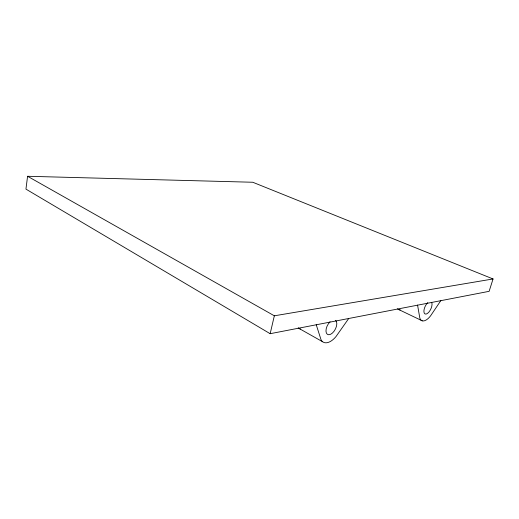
<?xml version="1.0" encoding="UTF-8"?>
<svg xmlns="http://www.w3.org/2000/svg" width="519" height="519" viewBox="0 0 519 519"><rect width="100%" height="100%" fill="white"/><g stroke="black" fill="none" stroke-linecap="round" stroke-linejoin="round"><path stroke-width="0.78" d="M27.578 176.272L25.95 189.124L270.159 333.698L489.125 291.328L493.05 278.956L252.772 182.253L27.578 176.272L274.337 315.805L493.05 278.956M270.159 333.698L274.337 315.805M440.858 300.553L430.562 315.87A14.311 6.533 -64.8 0 1 419.852 318.212L417.561 305.068M348.599 318.666L336.02 336.539A16.945 9.134 -62.2 0 1 321.06 339.809L316.24 324.738M399.046 309.694L422.297 320.846M322.669 341.768L298.172 327.956A16.439 9.348 -62.1 0 0 300.41 328.949M335.611 320.372A8.135 4.386 -62.2 0 1 334.158 331.116A8.135 4.386 -62.2 0 1 326.38 333.075A8.135 4.386 -62.2 0 1 330.071 321.767M431.86 302.791A6.87 3.133 -64.8 0 1 428.856 312.14A6.87 3.133 -64.8 0 1 423.932 311.945A6.87 3.133 -64.8 0 1 427.786 302.629M400.272 309.824A13.948 6.753 -64.8 0 1 397.535 308.779"/></g></svg>
